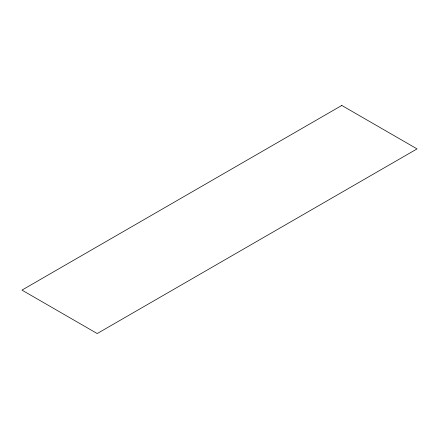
<?xml version="1.0" encoding="UTF-8"?>
<svg xmlns="http://www.w3.org/2000/svg" width="439" height="439" viewBox="0 0 439 439"><rect width="100%" height="100%" fill="white"/><g stroke="black" fill="none" stroke-linecap="round" stroke-linejoin="round"><path stroke-width="0.66" d="M341.794 105.448L21.95 290.108L97.206 333.552L417.05 148.892L341.794 105.448"/></g></svg>
